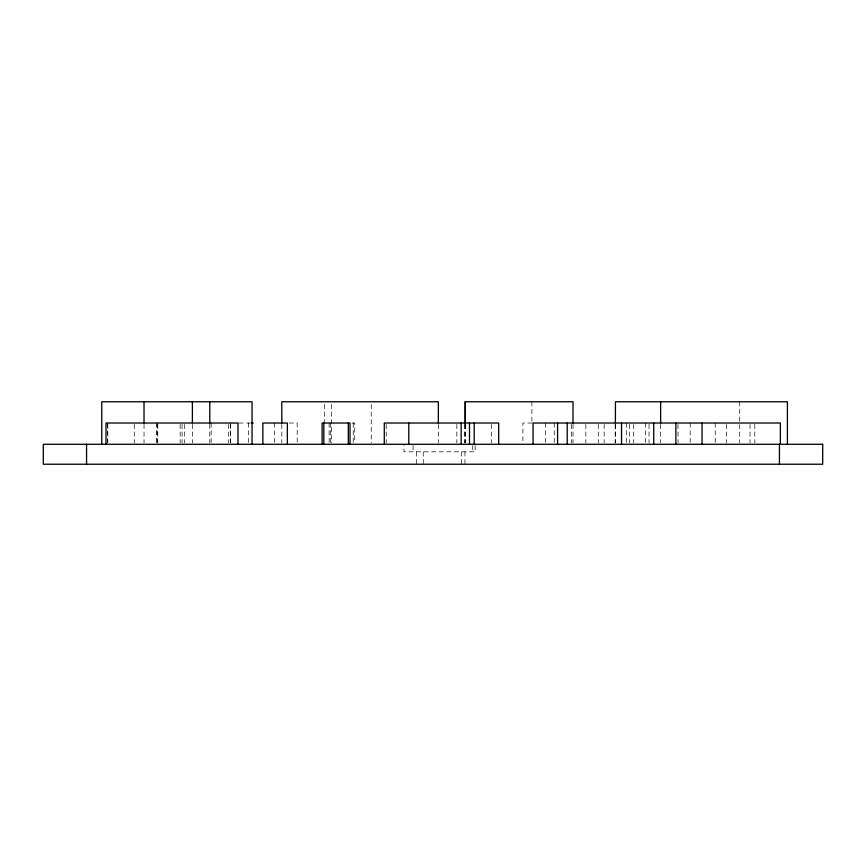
<?xml version="1.0" encoding="UTF-8"?>
<svg xmlns="http://www.w3.org/2000/svg" width="866" height="866" viewBox="0 0 866 866"><rect width="100%" height="100%" fill="white"/><g stroke="black" fill="none" stroke-linecap="round" stroke-linejoin="round"><path stroke-width="0.65" stroke-dasharray="4.33 3.25" d="M238.908 423.019L250.274 423.019M289.244 423.019L297.19 423.019L297.19 442.948M352.051 423.019L354.746 423.019L354.746 442.948M532.157 423.019L522.891 423.019L522.891 442.948M754.827 424.351L754.827 442.948M750.032 424.351L750.032 442.948M739.726 401.77L739.726 442.948M726.574 424.351L726.574 442.948M715.219 423.019L715.219 442.948M690.191 423.019L690.191 442.948M677.981 424.351L678.1 442.948M660.639 424.351L660.639 442.948M649.035 424.351L649.035 442.948M645.646 423.019L645.646 442.948M633.706 424.351L633.706 442.948M629.398 424.351L629.398 442.948M626.291 423.019L626.291 442.948M615.423 424.351L615.423 442.948M615.152 424.351L615.152 442.948M604.143 424.351L604.143 442.948M598.287 424.351L598.287 442.948M585.838 424.351L585.838 442.948M573.011 424.351L573.011 442.948M571.354 424.351L571.354 442.948M554.24 423.019L554.24 442.948M545.385 423.019L545.385 442.948M531.897 401.77L531.897 421.699M491.293 424.351L491.293 442.948M475.131 445.535L475.131 451.825L404 451.825L404 445.535M472.728 445.535L472.728 451.825M465.313 424.351L465.313 442.948M465.139 424.351L465.139 442.948M464.945 451.825L464.945 464.23M464.49 424.351L464.49 442.948M461.61 451.825L461.61 464.23M456.826 424.351L456.826 442.948M438.348 424.351L438.348 442.948M423.247 451.825L423.247 464.23M416.578 451.825L416.578 464.23M413.06 445.535L413.06 451.825M386.225 424.351L386.225 442.948M371.254 404.433L371.254 442.948M353.198 423.019L353.198 442.948M331.472 404.433L331.472 442.948M330.693 423.019L330.693 442.948M329.134 423.019L329.134 442.948M324.566 404.433L324.566 421.699M281.818 424.351L281.818 442.948M274.684 423.019L274.684 442.948M248.358 423.019L248.358 442.948M230.41 424.351L230.41 442.948M230.291 423.019L230.291 442.948M228.462 424.351L228.429 442.948M211.131 423.019L211.131 442.948M209.799 424.351L209.799 442.948M192.393 424.351L192.393 442.948M184.696 424.351L184.696 442.948M182.066 424.351L182.066 442.948M180.15 424.351L180.15 442.948M157.764 424.351L157.764 442.948M157.168 423.019L157.168 442.948M156.573 423.019L156.573 442.948M144.027 424.351L144.027 442.948M134.262 424.351L134.262 442.948M107.817 424.351L107.817 442.948M107.427 423.019L107.427 442.948"/><path stroke-width="1.3" d="M251.4 423.019L253.262 423.019M787.41 444.28L787.41 401.77L615.423 401.77L615.423 423.019M780.363 444.28L780.363 423.019L533.077 423.019L533.077 444.28M779.443 444.28L779.443 464.23M702.055 423.019L702.055 444.28M675.87 423.019L675.87 444.28M660.639 401.77L660.639 423.019M653.722 423.019L653.722 444.28M621.539 423.019L621.539 444.28M573.011 423.019L573.011 401.77L465.139 401.77L465.139 423.019M567.208 423.019L567.208 444.28M557.574 423.019L557.574 444.28M498.675 444.28L498.675 423.019L384.288 423.019L384.288 444.28M474.189 423.019L474.189 444.28M469.491 423.019L469.491 444.28M465.313 401.77L465.313 423.019M461.156 423.019L461.156 444.28M438.348 423.019L438.348 401.77L281.818 401.77L281.818 423.019M408.784 423.019L408.784 444.28M350.016 444.28L350.016 423.019L322.141 423.019L322.141 444.28M348.327 423.019L348.327 444.28M323.83 423.019L323.83 444.28M287.35 444.28L287.35 423.019L262.853 423.019L262.853 444.28M252.049 444.28L252.049 401.77L101.766 401.77L101.766 444.28M237.977 444.28L237.977 423.019L105.988 423.019L105.988 444.28M209.799 401.77L209.799 423.019M192.393 401.77L192.393 423.019M144.027 401.77L144.027 423.019M86.557 444.28L86.557 464.23M822.7 444.28L43.3 444.28L43.3 464.23L822.7 464.23L822.7 444.28"/></g></svg>
